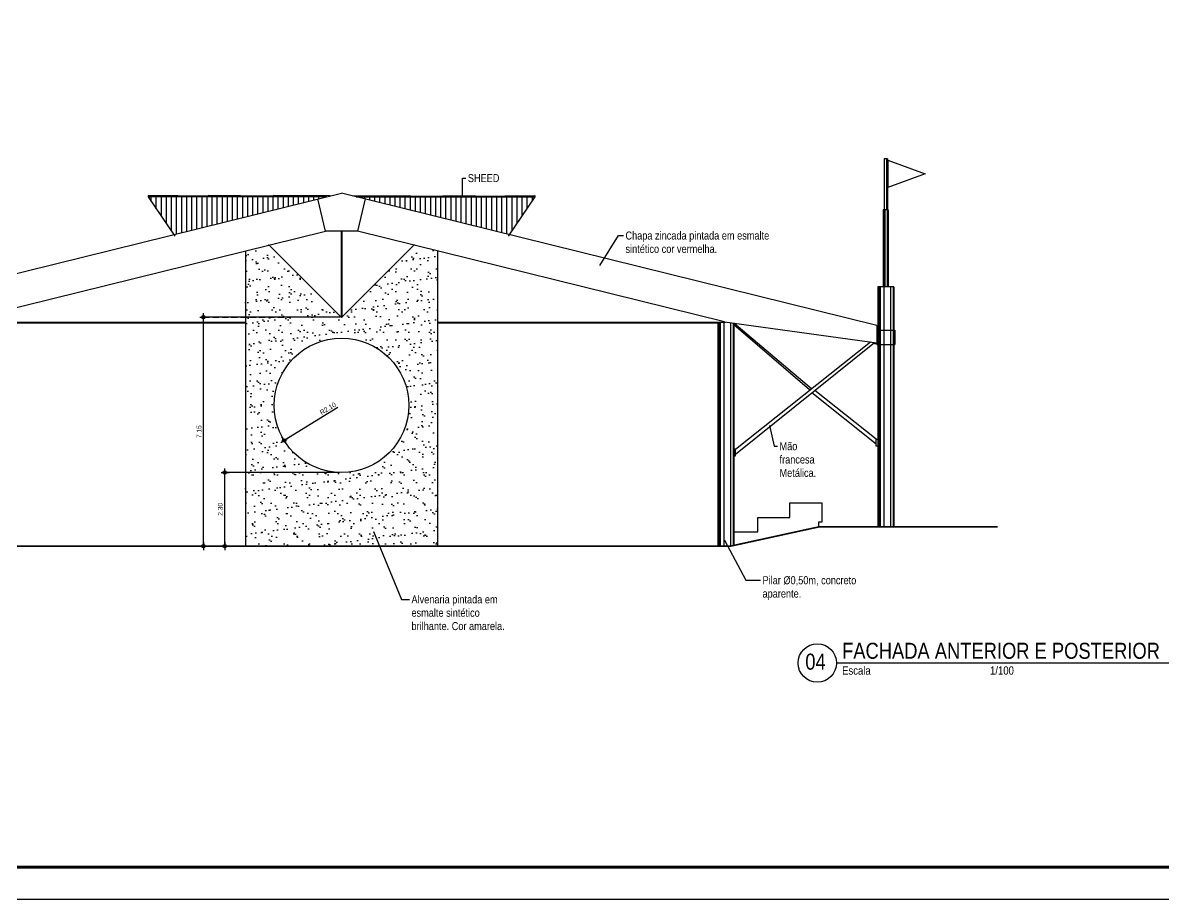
# Model space of a CAD drawing. Extents: x -56 to 214, y 236 to 291.
# Drawn here: x 57.27 to 92.89, y 235.86 to 263.23 of the extents above; entities that cross this region are included whole.
import ezdxf

# ---------------------------------------------------------------- set-up
doc = ezdxf.new("R2010")
doc.units = 0
doc.linetypes.add('DASHED2', pattern=[9.525, 6.35, -3.175])
doc.layers.get('Defpoints').update_dxf_attribs({"linetype": 'CONTINUOUS'})
doc.layers.add('CORTE', color=7, linetype='CONTINUOUS')
doc.layers.add('COTAS', color=7, linetype='CONTINUOUS')
doc.styles.add('COTAS', font='ARIALN.TTF', dxfattribs={"height": 0.15})
doc.dimstyles.new('ESCALA75', dxfattribs={"dimtxt": 0.15, "dimasz": 0.003, "dimexe": 0.06, "dimexo": 0.06, "dimgap": 0.06, "dimtad": 1, "dimzin": 4, "dimdsep": 46, "dimtxsty": 'COTAS', "dimblk": 'PONTO', "dimcen": 0.06, "dimdle": 0.06, "dimclrd": 256, "dimclre": 8, "dimclrt": 256, "dimadec": 0, "dimazin": 1, "dimtfac": 1, "dimtix": 1, "dimtmove": 0, "dimatfit": 3, "dimldrblk": 'OPEN90', "dimfxl": 1, "dimtolj": 1, "dimtzin": 0, "dimlwd": -1, "dimarcsym": 0})
pattern_1 = [(90, (0, 0.77187), (-0.15875, 1e-17), [])]

# ---------------------------------------------------------------- blocks, each defined once
blk = doc.blocks.new('PONTO')
at = {"layer": 'COTAS'}
for p, q in [((-43, 0), (43, 0)), ((0, 36), (0, -45))]:
    blk.add_line(p, q, dxfattribs=at)
blk.add_circle((0, 0), 18.1, dxfattribs=at)
blk = doc.blocks.new('*D71')
at = {"layer": 'COTAS', "color": 8, "lineweight": -2}
for p, q in [((67.171, 254.038), (62.848, 254.038)), ((64.161, 246.886), (62.848, 246.886))]:
    blk.add_line(p, q, dxfattribs=at)
at = {"layer": 'COTAS'}
blk.add_line((62.908, 246.889), (62.908, 254.035), dxfattribs=at)
at = {"layer": 'Defpoints', "color": 0}
for p in [(62.908, 254.038), (67.231, 254.038), (64.221, 246.886)]:
    blk.add_point(p, dxfattribs=at)
at = {"layer": 'COTAS', "xscale": 0.003, "yscale": 0.003, "zscale": 0.003}
for p, rotation in [((62.908, 254.038), 90), ((62.908, 246.886), 270)]:
    blk.add_blockref('PONTO', p, dxfattribs=dict(at, rotation=rotation))
at = {"layer": 'COTAS', "insert": (62.772, 250.462), "char_height": 0.15, "attachment_point": 5, "rotation": 90, "style": 'COTAS'}
blk.add_mtext('\\A1;7.15', dxfattribs=at)
blk = doc.blocks.new('_Open90')
at = {"layer": 'COTAS', "color": 0, "lineweight": -2}
for p, q in [((0, 0), (-1, 0)), ((-0.5, 0.5), (0, 0)), ((0, 0), (-0.5, -0.5))]:
    blk.add_line(p, q, dxfattribs=at)
blk = doc.blocks.new('*D72')
at = {"layer": 'COTAS', "color": 8, "lineweight": -2}
for p, q in [((67.161, 249.186), (63.513, 249.186)), ((64.161, 246.886), (63.513, 246.886))]:
    blk.add_line(p, q, dxfattribs=at)
at = {"layer": 'COTAS'}
blk.add_line((63.573, 246.889), (63.573, 249.183), dxfattribs=at)
at = {"layer": 'Defpoints', "color": 0}
for p in [(63.573, 249.186), (67.221, 249.186), (64.221, 246.886)]:
    blk.add_point(p, dxfattribs=at)
at = {"layer": 'COTAS', "xscale": 0.003, "yscale": 0.003, "zscale": 0.003}
for p, rotation in [((63.573, 249.186), 90), ((63.573, 246.886), 270)]:
    blk.add_blockref('PONTO', p, dxfattribs=dict(at, rotation=rotation))
at = {"layer": 'COTAS', "insert": (63.437, 248.036), "char_height": 0.15, "attachment_point": 5, "rotation": 90, "style": 'COTAS'}
blk.add_mtext('\\A1;2.30', dxfattribs=at)
blk = doc.blocks.new('*D73')
at = {"layer": 'COTAS'}
blk.add_line((67.106, 251.215), (65.435, 250.188), dxfattribs=at)
at = {"layer": 'Defpoints', "color": 0}
for p in [(67.221, 251.286), (65.432, 250.186)]:
    blk.add_point(p, dxfattribs=at)
at = {"layer": 'COTAS', "xscale": 0.003, "yscale": 0.003, "zscale": 0.003, "rotation": 211.5722051027452}
blk.add_blockref('PONTO', (65.432, 250.186), dxfattribs=at)
at = {"layer": 'COTAS', "insert": (66.797, 251.185), "char_height": 0.15, "attachment_point": 5, "rotation": 31.5722, "style": 'COTAS'}
blk.add_mtext('\\A1;R2.10', dxfattribs=at)

msp = doc.modelspace()

# ---------------------------------------------------------------- hatches: boundary and pattern name
at = {"layer": 'CORTE'}
h = msp.add_hatch(dxfattribs=at)
h.set_pattern_fill('LINE', color=8, scale=0.05, angle=90, style=0)
h.set_pattern_definition(pattern_1)
h.paths.add_polyline_path([(66.7628, 257.7983), (61.1802, 257.7983), (61.9841, 256.6177)])
h = msp.add_hatch(dxfattribs=at)
h.set_pattern_fill('LINE', color=8, scale=0.05, angle=90, style=0)
h.set_pattern_definition(pattern_1)
h.paths.add_polyline_path([(73.2625, 257.7983), (67.68, 257.7983), (72.4586, 256.6177)])
h = msp.add_hatch(dxfattribs=at)
h.set_pattern_fill('AR-SAND', color=8, scale=0.01, style=0)
h.set_pattern_definition([(37.5, (-45.6358, 4.59296), (-0.0160003, 0.48941324), [0, -0.38608, 0, -0.4318, 0, -0.41275]), (7.5, (-45.6358, 4.59296), (0.4495233, 0.7168251), [0, -0.20828, 0, -0.34798, 0, -0.13335]), (327.5, (-45.94823, 4.59296), (0.7909924, 0.0014372), [0, -0.127, 0, -0.4572, 0, -0.5969]), (317.5, (-45.9482, 4.59296), (0.7635565, 0.2229293), [0, -0.0635, 0, -0.29972, 0, -0.3429])])
h.paths.add_polyline_path([(70.2214, 256.1052), (69.481, 256.2881), (67.2314, 254.0385, -1), (67.2114, 254.0385), (64.9617, 256.2881), (64.2214, 256.1052), (64.2214, 246.8859), (70.2214, 246.8859)])
h.paths.add_polyline_path([(69.3214, 251.2859, -1), (65.1214, 251.2859, -1)], flags=16)
h.paths.add_polyline_path([(66.5192, 251.1487), (66.9553, 251.4166), (67.0747, 251.2222), (66.6387, 250.9543)], flags=8)

# ---------------------------------------------------------------- linework, layer by layer
at = {"layer": 'CORTE', "color": 8}
for p, q in [((84.2714, 258.9859), (84.1714, 258.9859)), ((84.1714, 258.9859), (84.1714, 257.3859)), ((84.2443, 258.9859), (84.2443, 257.3859)), ((84.2714, 258.9859), (84.2714, 257.3859)), ((84.2714, 258.8531), (84.2863, 258.8531)), ((84.2714, 258.7803), (84.2863, 258.7803)), ((84.2863, 258.9432), (85.4573, 258.517)), ((84.2863, 258.9432), (84.2863, 258.0907)), ((85.4573, 258.517), (84.2863, 258.0907)), ((84.2714, 258.2461), (84.2863, 258.2461)), ((84.2714, 258.1733), (84.2863, 258.1733)), ((63.0563, 257.8217), (61.1802, 257.8407)), ((61.1802, 257.8407), (61.1802, 257.7983)), ((66.7628, 257.7983), (61.1802, 257.7983)), ((61.1802, 257.7983), (62.0171, 256.5692)), ((65.0891, 257.8217), (63.0563, 257.8407)), ((63.0563, 257.8407), (63.0563, 257.7983)), ((66.8671, 257.8241), (65.0891, 257.8407)), ((67.5756, 257.8241), (69.3536, 257.8407)), ((67.68, 257.7983), (73.2625, 257.7983)), ((69.3536, 257.8217), (71.3864, 257.8407)), ((69.3536, 257.8407), (69.3536, 257.7983)), ((71.3864, 257.8217), (73.2625, 257.8407)), ((71.3864, 257.8407), (71.3864, 257.7983)), ((73.2625, 257.7983), (72.4256, 256.5692)), ((73.2625, 257.8407), (73.2625, 257.7983)), ((84.1414, 257.3859), (84.1414, 254.9859)), ((84.3014, 257.3859), (84.1414, 257.3859)), ((84.1623, 257.3859), (84.1623, 254.9859)), ((84.1893, 257.3859), (84.1893, 254.9859)), ((84.2705, 257.3859), (84.2705, 254.9859)), ((84.3014, 257.3859), (84.3014, 254.9859)), ((84.4714, 254.9859), (83.9714, 254.9859)), ((83.9714, 254.9859), (83.9714, 253.6359)), ((83.9853, 254.9859), (83.9853, 253.6359)), ((84.0035, 254.9859), (84.0035, 247.4859)), ((84.0481, 254.9859), (84.0481, 247.4859)), ((84.1635, 254.9859), (84.1635, 247.4859)), ((84.3741, 254.9859), (84.3741, 247.4859)), ((84.4511, 254.9859), (84.4511, 247.4859)), ((84.4714, 254.9859), (84.4714, 253.6359)), ((78.9858, 253.8859), (78.9858, 246.8859)), ((79.0041, 253.8859), (79.0041, 246.8859)), ((79.0486, 253.8859), (79.0486, 246.8859)), ((79.1641, 253.8956), (79.1641, 246.8859)), ((79.3747, 253.8642), (79.3747, 246.8867)), ((79.4517, 253.8537), (79.4517, 246.9034)), ((83.9414, 253.6359), (84.5014, 253.6359)), ((83.9414, 253.6359), (83.9414, 253.1859)), ((83.9655, 253.6359), (83.9655, 253.1859)), ((84.4891, 253.6359), (84.4891, 253.1859)), ((84.5014, 253.6359), (84.5014, 253.1859)), ((83.9414, 253.1859), (84.5014, 253.1859)), ((83.9714, 253.1859), (83.9714, 247.4859)), ((83.9853, 253.1859), (83.9853, 247.4859)), ((84.4714, 253.1859), (84.4714, 247.4859)), ((83.9192, 250.0693), (81.9167, 251.6761)), ((83.9192, 250.2249), (82.0043, 251.7464))]:
    msp.add_line(p, q, dxfattribs=at)
at = {"layer": 'CORTE'}
for p, q in [((50.5014, 253.7807), (67.2214, 257.9116)), ((83.9414, 253.7807), (67.2214, 257.9116)), ((66.7214, 256.7229), (66.4844, 257.7295)), ((67.9584, 257.7295), (67.7213, 256.7229)), ((55.2539, 253.8895), (66.7214, 256.7229)), ((67.7213, 256.7229), (66.7214, 256.7229)), ((67.2114, 256.7229), (67.2114, 254.0385)), ((67.2114, 256.7229), (67.2114, 254.0385)), ((67.2314, 256.7229), (67.2314, 254.0385)), ((67.2314, 256.7229), (67.2314, 254.0385)), ((79.1888, 253.8895), (67.7214, 256.7229)), ((55.4714, 253.8859), (64.2214, 253.8859)), ((55.4714, 253.8659), (64.2214, 253.8659)), ((70.2214, 253.8859), (78.9719, 253.8859)), ((70.2214, 253.8659), (78.9719, 253.8659)), ((79.1888, 253.8895), (83.9414, 253.2418)), ((81.9012, 251.7964), (79.4719, 253.8509)), ((81.8448, 251.7659), (79.4719, 253.7961)), ((83.9414, 253.7807), (83.9414, 253.2418)), ((81.2214, 247.7859), (81.2214, 248.2359)), ((81.2214, 248.2359), (82.2214, 248.2359)), ((82.2214, 248.2359), (82.2214, 247.6359)), ((80.2214, 247.3359), (80.2214, 247.7859)), ((80.2214, 247.7859), (81.2214, 247.7859)), ((82.2214, 247.6359), (82.1214, 247.6359)), ((82.1214, 247.6359), (82.1214, 247.4859)), ((79.4719, 247.3359), (80.2214, 247.3359)), ((95.8787, 243.2362), (82.6831, 243.2362))]:
    msp.add_line(p, q, dxfattribs=at)
at = {"layer": 'CORTE', "color": 6}
for p, q in [((64.9451, 256.3047), (67.2114, 254.0385)), ((69.4976, 256.3047), (67.2314, 254.0385)), ((64.2214, 256.1052), (64.2214, 246.8859)), ((70.2214, 256.1052), (70.2214, 246.8859))]:
    msp.add_line(p, q, dxfattribs=at)
at = {"layer": 'CORTE', "color": 2}
for p, q in [((78.9719, 253.8859), (78.9719, 246.8859)), ((78.9719, 253.8859), (79.2152, 253.8859)), ((79.4719, 253.8509), (79.4719, 246.9079))]:
    msp.add_line(p, q, dxfattribs=at)
at = {"layer": 'CORTE', "color": 7}
for p, q in [((79.5241, 249.9149), (83.745, 253.2686)), ((79.5241, 249.7563), (83.8755, 253.2478))]:
    msp.add_line(p, q, dxfattribs=at)
at = {"layer": 'CORTE'}
msp.add_lwpolyline([(39.4504, 235.8593), (121.0504, 235.8593), (121.0504, 290.6058), (39.4504, 290.6058)], close=True, dxfattribs=at)
at = {"layer": 'CORTE', "const_width": 0.1}
msp.add_lwpolyline([(40.4504, 236.8593), (120.0504, 236.8593), (120.0504, 289.6058), (40.4504, 289.6058)], close=True, dxfattribs=at)
at = {"layer": 'CORTE', "color": 8}
for points in [[(83.9414, 253.6268), (83.9414, 253.6268)], [(83.9714, 250.0123), (83.9192, 250.0123), (83.9192, 250.226), (83.9714, 250.226)]]:
    msp.add_lwpolyline(points, close=True, dxfattribs=at)
msp.add_lwpolyline([(83.9414, 253.2418), (83.9414, 253.2095), (83.8755, 253.2095), (83.8755, 253.2508)], dxfattribs=at)
at = {"layer": 'CORTE', "color": 7}
msp.add_lwpolyline([(79.4719, 249.7067), (79.5241, 249.7067), (79.5241, 249.9205), (79.4719, 249.9205)], close=True, dxfattribs=at)
at = {"layer": 'CORTE', "const_width": 0.05}
msp.add_lwpolyline([(47.4649, 246.8859), (79.3714, 246.8859), (82.1214, 247.4859), (87.7193, 247.4859)], dxfattribs=at)
at = {"layer": 'CORTE'}
for centre, radius in [((67.2214, 254.0385), 0.01), ((82.0831, 243.2362), 0.6)]:
    msp.add_circle(centre, radius, dxfattribs=at)
at = {"layer": 'CORTE', "color": 2}
msp.add_circle((67.2214, 251.2859), 2.1, dxfattribs=at)
at = {"layer": 'COTAS', "linetype": 'DASHED2', "ltscale": 0.03}
msp.add_line((62.9081, 254.0385), (65.5935, 254.0385), dxfattribs=at)

# ---------------------------------------------------------------- texts
at = {"layer": 'COTAS', "style": 'COTAS'}
for s, height, p in [('FACHADA ANTERIOR E POSTERIOR', 0.5, (82.8586, 243.3687)), ('04', 0.5, (81.709, 243.0281)), ('Escala                                             1/100', 0.26, (82.8586, 242.8719))]:
    msp.add_text(s, height=height, dxfattribs=at).set_placement(p)
at = {"layer": 'COTAS', "char_height": 0.25, "attachment_point": 1, "style": 'COTAS'}
for s, insert, width in [('\\A1;SHEED', (71.1682, 258.5073), 2.311022), ('\\A1;Chapa zincada pintada em esmalte sintético cor vermelha.', (76.0921, 256.7126), 4.993641), ('\\A1;Mão francesa Metálica.', (80.9035, 250.1339), 1.667346), ('\\A1;Pilar %%C0,50m, concreto aparente.', (80.3729, 245.9464), 3.446643), ('\\A1;Alvenaria pintada em esmalte sintético brilhante. Cor amarela.', (69.4066, 245.3485), 3.06156)]:
    msp.add_mtext(s, dxfattribs=dict(at, insert=insert, width=width))

# ---------------------------------------------------------------- dimensions: what is measured, and where the dimension line sits
at = {"layer": 'COTAS'}
for base, p2, picture, middle in [((62.9081, 254.0385), (67.2314, 254.0385), '*D71', (62.7715, 250.4622)), ((63.5733, 249.1859), (67.2214, 249.1859), '*D72', (63.4367, 248.0359))]:
    dim = msp.add_linear_dim(base=base, p1=(64.2214, 246.8859), p2=p2, angle=90, dimstyle='ESCALA75', dxfattribs=at)
    dim.commit()
    dim.dimension.update_dxf_attribs({"geometry": picture, "text_midpoint": middle})
dim = msp.add_radius_dim(center=(67.2214, 251.2859), mpoint=(65.4322, 250.1864), dimstyle='ESCALA75', dxfattribs=at)
dim.commit()
dim.dimension.update_dxf_attribs({"geometry": '*D73', "text_midpoint": (66.8685, 251.0691), "dimtype": 164})

# ---------------------------------------------------------------- leaders
at = {"layer": 'COTAS', "annotation_type": 0, "has_hookline": 1, "hookline_direction": 0}
for points, text_width in [([(71.0057, 257.8357), (71.0057, 258.3823), (71.1082, 258.3823)], 0.9577), ([(75.2878, 255.6483), (75.8754, 256.5876), (76.0321, 256.5876)], 4.4638), ([(80.5931, 250.6561), (80.7399, 250.0089), (80.8435, 250.0089)], 1.1003), ([(68.2228, 247.3446), (69.0968, 245.2235), (69.3466, 245.2235)], 2.8702), ([(79.1813, 247.0693), (79.8515, 245.8214), (80.3129, 245.8214)], 2.8961)]:
    msp.add_leader(points, dimstyle='ESCALA75', override={"dimgap": 0.06, "dimtad": 0}, dxfattribs=dict(at, text_width=text_width))

doc.saveas('drawing.dxf')
